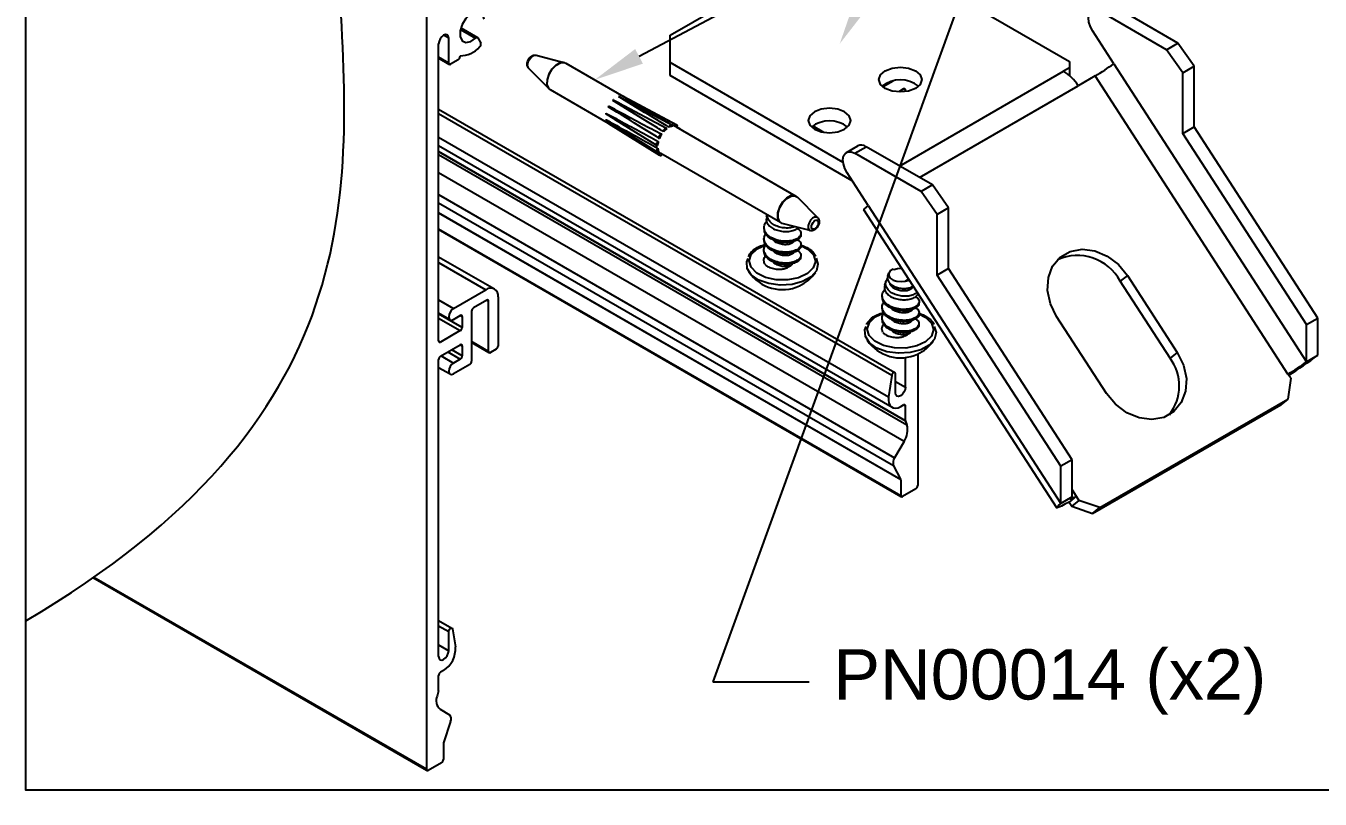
# Model space of a CAD drawing. Extents: x 0 to 10.3, y -9 to 0.
# Drawn here: x 0 to 4.842, y -8.974 to -6.08 of the extents above; entities that cross this region are included whole.
import ezdxf
from ezdxf import colors
from ezdxf.entities.mleader import LeaderData, LeaderLine
from ezdxf.math import Vec2, Vec3

# ---------------------------------------------------------------- set-up
doc = ezdxf.new("R2010")
doc.units = 0
doc.header["$LTSCALE"] = 0.5
doc.header["$MEASUREMENT"] = 0
for name, color, linetype in [('Brackets', 181, 'CONTINUOUS'), ('Dimension', 10, 'CONTINUOUS'), ('FAB DWG', 221, 'CONTINUOUS'), ('Hardware', 242, 'CONTINUOUS'), ('Housing', 150, 'CONTINUOUS')]:
    doc.layers.add(name, color=color, linetype=linetype)
doc.layers.add('Text-Unprinted', color=131, linetype='CONTINUOUS', plot=False)
doc.styles.get("Standard").update_dxf_attribs({"font": 'arial.ttf'})

msp = doc.modelspace()

# ---------------------------------------------------------------- linework, layer by layer
at = {"layer": 'Brackets', "transparency": 16777216}
for p, q in [((2.4099, -6.1158), (2.9845, -5.7842)), ((3.1612, -5.7842), (3.9047, -6.2133)), ((4.3103, -6.1454), (4.0623, -6.0023)), ((4.268, -6.1698), (4.02, -6.0267)), ((4.0702, -6.2219), (3.9916, -6.1004)), ((2.4099, -6.2178), (2.4099, -6.1158)), ((4.268, -6.1698), (4.3103, -6.1454)), ((4.3711, -6.2315), (4.3103, -6.1454)), ((4.3288, -6.2559), (4.268, -6.1698)), ((3.0575, -6.5916), (2.4099, -6.2178)), ((2.4099, -6.2667), (2.4099, -6.2178)), ((3.9047, -6.2378), (3.8827, -6.2505)), ((3.9047, -6.2133), (3.9047, -6.2378)), ((3.9047, -6.2378), (3.9047, -6.2666)), ((4.0702, -6.2219), (4.7914, -7.3371)), ((4.3288, -6.2559), (4.3711, -6.2315)), ((4.3711, -6.4583), (4.3711, -6.2315)), ((3.0916, -6.6601), (2.4099, -6.2667)), ((3.2686, -6.605), (3.8827, -6.2505)), ((4.0007, -6.268), (3.9371, -6.3048)), ((4.7219, -7.3832), (4.0007, -6.268)), ((4.3288, -6.4828), (4.3288, -6.2559)), ((3.3428, -6.6478), (3.9371, -6.3048)), ((4.3288, -6.4828), (4.3711, -6.4583)), ((4.7914, -7.1981), (4.3288, -6.4828)), ((4.8337, -7.1737), (4.3711, -6.4583)), ((3.0698, -6.5539), (3.1121, -6.5295)), ((3.101, -6.557), (3.1433, -6.5326)), ((3.3914, -6.6758), (3.1433, -6.5326)), ((3.3491, -6.7002), (3.101, -6.557)), ((3.1512, -6.7523), (3.0726, -6.6308)), ((3.3914, -6.6758), (3.3491, -6.7002)), ((3.4521, -6.7619), (3.3914, -6.6758)), ((3.4098, -6.7863), (3.3491, -6.7002)), ((3.8566, -7.8836), (3.1354, -6.7684)), ((3.1512, -6.7523), (3.8724, -7.8675)), ((3.4521, -6.7619), (3.4098, -6.7863)), ((3.4521, -6.9887), (3.4521, -6.7619)), ((3.4098, -7.0131), (3.4098, -6.7863)), ((3.4521, -6.9887), (3.4098, -7.0131)), ((3.8724, -7.7284), (3.4098, -7.0131)), ((3.9147, -7.704), (3.4521, -6.9887)), ((4.1215, -7.0143), (4.0944, -7.036)), ((4.1215, -7.0143), (4.3079, -7.3024)), ((4.2807, -7.3242), (4.0944, -7.036)), ((4.0427, -7.4555), (3.8564, -7.1674)), ((4.7914, -7.1981), (4.8337, -7.1737)), ((4.7914, -7.3371), (4.7914, -7.1981)), ((4.8337, -7.3127), (4.8337, -7.1737)), ((4.3079, -7.3024), (4.2807, -7.3242)), ((4.7914, -7.3371), (4.8337, -7.3127)), ((4.7321, -7.3989), (4.7218, -7.4768)), ((4.7321, -7.3989), (4.7219, -7.3832)), ((3.9909, -7.9046), (4.6946, -7.4985)), ((4.018, -7.8829), (4.7218, -7.4768)), ((4.7218, -7.4768), (4.6946, -7.4985)), ((3.9147, -7.704), (3.8724, -7.7284)), ((3.8724, -7.8675), (3.8724, -7.7284)), ((3.9147, -7.8431), (3.9147, -7.704)), ((3.9147, -7.8431), (3.8724, -7.8675)), ((3.9298, -7.8404), (3.9027, -7.8621)), ((3.9147, -7.817), (3.9298, -7.8404)), ((3.9298, -7.8404), (3.94, -7.8561)), ((3.9027, -7.8621), (3.9128, -7.8778)), ((3.94, -7.8561), (3.9128, -7.8778)), ((3.9128, -7.8778), (3.9909, -7.9046)), ((4.018, -7.8829), (3.94, -7.8561)), ((3.9909, -7.9046), (4.018, -7.8829))]:
    msp.add_line(p, q, dxfattribs=at)
at = {"layer": 'Brackets', "transparency": 16777216, "flags": 128}
for points in [[(3.9916, -6.1004), (3.9827, -6.0836), (3.9773, -6.0663), (3.9759, -6.05), (3.9785, -6.0363), (3.9849, -6.0264), (3.9947, -6.0213), (4.0067, -6.0214), (4.02, -6.0267)], [(3.3283, -6.3143), (3.3023, -6.3243), (3.2717, -6.3278), (3.2411, -6.3243), (3.2152, -6.3143), (3.1978, -6.2993), (3.1917, -6.2816), (3.1978, -6.2639), (3.2152, -6.249), (3.2411, -6.239), (3.2717, -6.2354), (3.3023, -6.239), (3.3283, -6.249), (3.3456, -6.2639), (3.3517, -6.2816), (3.3456, -6.2993), (3.3283, -6.3143)], [(3.0631, -6.4673), (3.0805, -6.4523), (3.0866, -6.4347), (3.0805, -6.417), (3.0631, -6.402), (3.0372, -6.392), (3.0066, -6.3885), (2.9759, -6.392), (2.95, -6.402), (2.9326, -6.417), (2.9266, -6.4347), (2.9326, -6.4523), (2.95, -6.4673), (2.9759, -6.4773), (3.0066, -6.4808), (3.0372, -6.4773), (3.0631, -6.4673)], [(3.0726, -6.6308), (3.0638, -6.614), (3.0584, -6.5967), (3.0569, -6.5804), (3.0595, -6.5667), (3.066, -6.5568), (3.0757, -6.5516), (3.0878, -6.5517), (3.101, -6.557)], [(3.1512, -6.7523), (3.1422, -6.7598), (3.1369, -6.7652), (3.1353, -6.7682), (3.1354, -6.7684)], [(3.8564, -7.1674), (3.8331, -7.12), (3.8225, -7.0703), (3.8254, -7.0223), (3.8415, -6.9798), (3.8696, -6.9463), (3.9073, -6.9245), (3.9517, -6.9162), (3.999, -6.922), (4.0456, -6.9416), (4.0876, -6.9732), (4.1215, -7.0143)], [(4.3079, -7.3024), (4.3311, -7.3498), (4.3417, -7.3995), (4.3389, -7.4475), (4.3228, -7.49), (4.2947, -7.5235), (4.257, -7.5453), (4.2126, -7.5536), (4.1652, -7.5477), (4.1187, -7.5282), (4.0767, -7.4966), (4.0427, -7.4555)], [(3.9298, -7.8404), (3.9221, -7.8447), (3.9157, -7.8481), (3.9109, -7.8503), (3.9079, -7.8513), (3.9068, -7.851), (3.9075, -7.8495), (3.9102, -7.8468), (3.9147, -7.8431)], [(3.9027, -7.8621), (3.8872, -7.8708), (3.8744, -7.8775), (3.8648, -7.8819), (3.8588, -7.8839), (3.8565, -7.8834), (3.8581, -7.8804), (3.8635, -7.875), (3.8724, -7.8675)]]:
    msp.add_lwpolyline(points, dxfattribs=at)
at = {"layer": 'Brackets', "transparency": 16777216}
for centre, radius, start, end in [((3.6693, -5.6936), 0.6632, 299.9811, 307.1902), ((3.2717, -6.3922), 0.1097, 51.7505, 128.0891), ((3.7948, -6.393), 0.1674, 31.817, 58.3266), ((3.0066, -6.5451), 0.1096, 51.7271, 128.2729), ((3.1251, -6.5571), 0.0305, 53.3912, 115.307), ((3.9345, -7.1205), 0.1808, 27.8416, 114.665), ((4.1425, -7.428), 0.1729, 321.6202, 36.9167), ((4.3905, -6.8088), 0.6632, 299.9811, 307.1902), ((4.0439, -6.2718), 1.3066, 301.3927, 307.1913)]:
    msp.add_arc(centre, radius, start, end, dxfattribs=at)
at = {"layer": 'Dimension', "transparency": 16777216}
msp.add_open_spline([(0, -8.3069), (1.2773, -7.5535), (1.1708, -5.9026), (1.0643, -4.2517), (2.0498, -3.6549)], degree=3, knots=[0.073588, 0.073588, 0.073588, 0.073588, 1, 1.908891, 1.908891, 1.908891, 1.908891], dxfattribs=at)
at = {"layer": 'Hardware', "transparency": 16777216}
for p, q in [((1.9086, -6.1901), (2.0132, -6.2174)), ((1.9567, -6.3153), (1.8807, -6.2384)), ((2.0197, -6.22), (2.2363, -6.3451)), ((1.9567, -6.3153), (1.9594, -6.3177)), ((2.195, -6.454), (1.9622, -6.3196)), ((2.219, -6.3683), (2.3964, -6.4632)), ((2.2191, -6.3443), (2.4171, -6.4503)), ((2.2374, -6.3448), (2.4354, -6.4508)), ((2.2044, -6.4313), (2.1696, -6.41)), ((2.3612, -6.5518), (2.1705, -6.4333)), ((2.3604, -6.5284), (2.2039, -6.4313)), ((2.3723, -6.5655), (2.1815, -6.4471)), ((2.4264, -6.4561), (2.418, -6.4511)), ((2.4327, -6.4584), (2.8811, -6.7172)), ((2.4365, -6.4592), (2.4465, -6.4645)), ((2.365, -6.5517), (2.3721, -6.5558)), ((2.8236, -6.8168), (2.3752, -6.558)), ((2.8866, -6.7215), (2.9626, -6.7984)), ((2.7713, -6.7956), (2.7738, -6.7881)), ((2.8236, -6.8168), (2.8267, -6.8182)), ((2.9347, -6.8467), (2.8301, -6.8194)), ((2.7619, -6.8405), (2.7619, -6.8354)), ((2.8998, -6.8569), (2.8997, -6.862)), ((2.7613, -6.9225), (2.7613, -6.9174)), ((2.7616, -6.8815), (2.7616, -6.8764)), ((2.8994, -6.8979), (2.8994, -6.903)), ((2.8991, -6.9389), (2.8991, -6.944)), ((3.2247, -7.0166), (3.2283, -7.0058)), ((3.2442, -6.9905), (3.2468, -6.9924)), ((3.2133, -7.0508), (3.2181, -7.0365)), ((3.2909, -7.0355), (3.3002, -7.0296)), ((3.2039, -7.0957), (3.2039, -7.0905)), ((3.3418, -7.1121), (3.3417, -7.1172)), ((3.2036, -7.1367), (3.2036, -7.1316)), ((3.3415, -7.1531), (3.3414, -7.1582)), ((3.2033, -7.1777), (3.2033, -7.1726)), ((3.3411, -7.1941), (3.3411, -7.1992))]:
    msp.add_line(p, q, dxfattribs=at)
at = {"layer": 'Hardware', "transparency": 16777216, "flags": 128}
for points in [[(1.8807, -6.2384), (1.88, -6.2376), (1.8772, -6.2308), (1.8774, -6.2217), (1.8805, -6.2117), (1.8861, -6.2022), (1.8934, -6.1948), (1.9012, -6.1905)], [(1.9012, -6.1905), (1.9083, -6.19), (1.9086, -6.1901)], [(1.9957, -6.2191), (1.9824, -6.2269), (1.9677, -6.242), (1.9563, -6.2612), (1.9499, -6.2816), (1.9495, -6.3), (1.9552, -6.3138), (1.9567, -6.3153)], [(1.9622, -6.3196), (1.9566, -6.3148), (1.9509, -6.301), (1.9513, -6.2825), (1.9577, -6.2621), (1.9692, -6.2428), (1.9839, -6.2276), (1.9998, -6.2189)], [(1.9998, -6.2189), (2.0143, -6.2179), (2.0197, -6.22)], [(2.3787, -6.486), (2.3766, -6.4858), (2.3742, -6.4868), (2.3718, -6.4889), (2.3698, -6.4917), (2.3686, -6.4948), (2.3682, -6.4978), (2.3687, -6.5003), (2.3701, -6.5018)], [(2.398, -6.4652), (2.3968, -6.4635), (2.3948, -6.4629), (2.3925, -6.4635), (2.3901, -6.4652), (2.3879, -6.4677), (2.3864, -6.4708), (2.3857, -6.4739), (2.3859, -6.4766)], [(2.4189, -6.4559), (2.4189, -6.4531), (2.418, -6.451), (2.4163, -6.45), (2.414, -6.4502), (2.4116, -6.4515), (2.4093, -6.4538), (2.4075, -6.4567), (2.4065, -6.4599)], [(2.436, -6.4603), (2.437, -6.4575), (2.4373, -6.4545), (2.4367, -6.4522), (2.4353, -6.4507), (2.4332, -6.4505), (2.4308, -6.4514), (2.4284, -6.4534), (2.4264, -6.4561)], [(2.3661, -6.5127), (2.3637, -6.5142), (2.3615, -6.5165), (2.3597, -6.5195), (2.3587, -6.5226), (2.3587, -6.5255), (2.3595, -6.5276), (2.3612, -6.5287), (2.3634, -6.5287)], [(2.3637, -6.5383), (2.3616, -6.5409), (2.3601, -6.544), (2.3595, -6.5471), (2.3598, -6.5497), (2.3609, -6.5515), (2.3628, -6.5522), (2.3651, -6.5517), (2.3675, -6.5501)], [(2.3721, -6.5558), (2.3709, -6.5589), (2.3706, -6.5619), (2.3712, -6.5642), (2.3726, -6.5657), (2.3747, -6.5659), (2.3771, -6.565), (2.3795, -6.563), (2.3809, -6.5613)], [(2.8811, -6.7172), (2.8757, -6.7151), (2.8612, -6.716), (2.8453, -6.7248), (2.8305, -6.7399), (2.819, -6.7592), (2.8126, -6.7796), (2.8123, -6.7982), (2.818, -6.8119), (2.8236, -6.8168)], [(2.8301, -6.8194), (2.8197, -6.8126), (2.814, -6.7989), (2.8143, -6.7805), (2.8207, -6.7601), (2.8321, -6.7409), (2.8469, -6.7258), (2.8627, -6.7171)], [(2.8627, -6.7171), (2.8771, -6.7162), (2.8866, -6.7215)], [(2.9508, -6.7963), (2.943, -6.8006), (2.9357, -6.808), (2.9301, -6.8175), (2.9269, -6.8275), (2.9267, -6.8366), (2.9296, -6.8434), (2.9347, -6.8467)], [(2.9548, -6.8081), (2.9595, -6.8078), (2.963, -6.81), (2.9648, -6.8145), (2.9647, -6.8204), (2.9626, -6.827), (2.959, -6.8332), (2.9542, -6.838), (2.9491, -6.8408), (2.9445, -6.8412), (2.9409, -6.8389), (2.9391, -6.8345), (2.9392, -6.8286), (2.9413, -6.822), (2.945, -6.8158), (2.9497, -6.8109), (2.9548, -6.8081)], [(2.9626, -6.7984), (2.9579, -6.7958), (2.9508, -6.7963)], [(2.8994, -6.9024), (2.9256, -6.9162), (2.9468, -6.9377), (2.9539, -6.962), (2.9461, -6.9862), (2.9243, -7.0073), (2.8911, -7.0229), (2.8505, -7.0309), (2.8074, -7.0305), (2.7671, -7.0216), (2.7344, -7.0055), (2.7131, -6.9839), (2.706, -6.9596), (2.7138, -6.9354), (2.7357, -6.9143), (2.7678, -6.8992)], [(2.9566, -6.9502), (2.9635, -6.9726), (2.9575, -6.9975), (2.9377, -7.0199), (2.9062, -7.0373), (2.8664, -7.0479), (2.8226, -7.0505), (2.7797, -7.0448), (2.7421, -7.0314), (2.7141, -7.0118), (2.6986, -6.9882), (2.6974, -6.963), (2.7022, -6.9506)], [(3.2442, -6.9905), (3.2337, -6.9976), (3.2282, -7.0063), (3.2283, -7.0156), (3.234, -7.0243), (3.2447, -7.0314), (3.2589, -7.0359), (3.275, -7.0373), (3.2909, -7.0355)], [(3.2468, -6.9924), (3.2612, -6.988), (3.2775, -6.9871)], [(3.303, -7.0277), (3.3002, -7.0296)], [(3.3414, -7.1576), (3.3676, -7.1713), (3.3888, -7.1929), (3.3959, -7.2172), (3.3881, -7.2414), (3.3663, -7.2625), (3.3331, -7.278), (3.2925, -7.2861), (3.2495, -7.2857), (3.2091, -7.2768), (3.1764, -7.2607), (3.1552, -7.2391), (3.148, -7.2148), (3.1558, -7.1906), (3.1777, -7.1695), (3.2098, -7.1543)], [(3.3986, -7.2054), (3.4056, -7.2278), (3.3996, -7.2527), (3.3797, -7.2751), (3.3482, -7.2925), (3.3084, -7.3031), (3.2646, -7.3056), (3.2217, -7.2999), (3.1842, -7.2866), (3.1561, -7.267), (3.1407, -7.2434), (3.1394, -7.2182), (3.1442, -7.2058)]]:
    msp.add_lwpolyline(points, dxfattribs=at)
at = {"layer": 'Hardware', "transparency": 16777216}
for centre, radius, start, end in [((2.0068, -6.2436), 0.0269, 68.6345, 114.3492), ((2.1814, -6.3825), 0.00257, 115.4847, 187.3088), ((2.1984, -6.3593), 0.00209, 91.2346, 175.19), ((2.2188, -6.3459), 0.00161, 80.7123, 159.6818), ((2.237, -6.3459), 0.00109, 70.5973, 139.9237), ((2.1712, -6.4089), 0.00194, 125.6949, 214.5785), ((2.1716, -6.4323), 0.00151, 142.577, 221.2989), ((2.1822, -6.4463), 0.00103, 164.7609, 230.4129), ((2.4609, -6.541), 0.0989, 146.1827, 156.6108), ((2.4455, -6.5279), 0.0786, 127.1341, 139.2905), ((2.424, -6.4934), 0.0379, 97.7995, 117.6246), ((2.4228, -6.4756), 0.0198, 60.1362, 79.4998), ((2.4447, -6.4678), 0.00362, 5.7628, 114.2549), ((2.4353, -6.533), 0.0721, 163.6949, 176.5785), ((2.3963, -6.5343), 0.0328, 186.9466, 208.7662), ((2.3849, -6.5412), 0.0194, 228.6367, 239.9806), ((2.8484, -6.9566), 0.0243, 289.8682, 343.0442), ((2.8303, -6.9165), 0.151, 214.0974, 295.0415), ((2.8303, -6.9165), 0.151, 295.0415, 325.0404), ((3.2723, -7.1717), 0.151, 214.0974, 295.0415), ((3.2904, -7.2118), 0.0243, 289.8682, 343.0442), ((3.2723, -7.1717), 0.151, 295.0415, 325.0404)]:
    msp.add_arc(centre, radius, start, end, dxfattribs=at)
for points, knots in [([(1.8808, -6.238), (1.8802, -6.2376), (1.878, -6.2359), (1.876, -6.2307), (1.8749, -6.2231), (1.8765, -6.2138), (1.8811, -6.2041), (1.8882, -6.1958), (1.8943, -6.1919), (1.8977, -6.1907), (1.8982, -6.1905)], [0, 0, 0, 0, 0.035858, 0.156915, 0.290808, 0.451769, 0.626486, 0.802198, 0.972484, 1, 1, 1, 1]), ([(1.8982, -6.1905), (1.9007, -6.1898), (1.9041, -6.1889), (1.9073, -6.19), (1.9081, -6.1903)], [0, 0, 0, 0, 0.7511789, 1, 1, 1, 1]), ([(2.3701, -6.5018), (2.3663, -6.4994), (2.3462, -6.487), (2.2824, -6.4473), (2.2225, -6.41), (2.1788, -6.3828)], [0, 0, 0, 0, 0.058989, 0.3150592, 1, 1, 1, 1]), ([(2.1803, -6.3802), (2.1808, -6.3804), (2.1846, -6.3824), (2.2016, -6.3914), (2.2672, -6.4264), (2.3296, -6.4597), (2.3787, -6.486)], [0, 0, 0, 0, 0.007458, 0.057409, 0.257212, 1, 1, 1, 1]), ([(2.3859, -6.4766), (2.3821, -6.4743), (2.3622, -6.4619), (2.2989, -6.4228), (2.2395, -6.386), (2.1963, -6.3592)], [0, 0, 0, 0, 0.058989, 0.315059, 1, 1, 1, 1]), ([(2.1983, -6.3572), (2.1988, -6.3575), (2.2027, -6.3596), (2.2096, -6.3633), (2.216, -6.3667), (2.2191, -6.3684)], [0, 0, 0, 0, 0.071718, 0.552036, 1, 1, 1, 1]), ([(2.4065, -6.4599), (2.4028, -6.4576), (2.3829, -6.4456), (2.3198, -6.4073), (2.2605, -6.3715), (2.2173, -6.3454)], [0, 0, 0, 0, 0.058989, 0.315059, 1, 1, 1, 1]), ([(2.4109, -6.447), (2.3961, -6.4383), (2.3379, -6.4043), (2.2797, -6.3704), (2.2362, -6.3452)], [0, 0, 0, 0, 0.25418, 1, 1, 1, 1]), ([(2.1701, -6.4073), (2.1705, -6.4076), (2.1743, -6.4096), (2.1911, -6.4185), (2.2559, -6.4534), (2.3176, -6.4866), (2.3661, -6.5127)], [0, 0, 0, 0, 0.007458, 0.057409, 0.257212, 1, 1, 1, 1]), ([(2.1704, -6.4314), (2.1709, -6.4317), (2.1746, -6.4337), (2.1911, -6.4429), (2.255, -6.4783), (2.3158, -6.5118), (2.3637, -6.5383)], [0, 0, 0, 0, 0.007458, 0.057409, 0.257212, 1, 1, 1, 1]), ([(2.1951, -6.4541), (2.2068, -6.4608), (2.2462, -6.4836), (2.2858, -6.5062), (2.3136, -6.5222)], [0, 0, 0, 0, 0.296479, 1, 1, 1, 1]), ([(2.8864, -6.8381), (2.8904, -6.841), (2.8991, -6.8473), (2.9011, -6.8602), (2.8934, -6.8724), (2.8758, -6.8821), (2.8515, -6.887), (2.8241, -6.8857), (2.7976, -6.8786), (2.7763, -6.8659), (2.7631, -6.8492), (2.761, -6.8314), (2.7647, -6.8181), (2.7712, -6.8128), (2.7717, -6.8123)], [0, 0, 0, 0, 0.074902, 0.164533, 0.257938, 0.348901, 0.439864, 0.533269, 0.622901, 0.715477, 0.808054, 0.897685, 0.99109, 1, 1, 1, 1]), ([(2.7718, -6.7958), (2.7708, -6.7995), (2.7686, -6.8078), (2.7736, -6.8205), (2.7847, -6.8329), (2.8015, -6.8426), (2.822, -6.8485), (2.8439, -6.8506), (2.8647, -6.8486), (2.881, -6.8428), (2.8883, -6.8378), (2.891, -6.8353)], [0, 0, 0, 0, 0.0755563, 0.1668719, 0.2603116, 0.3546164, 0.4487811, 0.5446607, 0.6417475, 0.7387545, 0.8167705, 0.8167705, 0.8167705, 0.8167705]), ([(2.8774, -6.8318), (2.8752, -6.8327), (2.8673, -6.8354), (2.8516, -6.8377), (2.8305, -6.8362), (2.8099, -6.8309), (2.7924, -6.8218), (2.78, -6.8095), (2.775, -6.7981), (2.7744, -6.7909), (2.7745, -6.7885)], [0.3486372, 0.3486372, 0.3486372, 0.3486372, 0.3856687, 0.4686911, 0.548343, 0.6283784, 0.7082623, 0.7846546, 0.8614615, 0.9017718, 0.9017718, 0.9017718, 0.9017718]), ([(2.9625, -6.7988), (2.963, -6.7992), (2.9653, -6.8011), (2.9674, -6.8063), (2.9684, -6.814), (2.9666, -6.8233), (2.9619, -6.833), (2.9546, -6.8415), (2.9464, -6.8464), (2.9392, -6.8479), (2.9359, -6.8467), (2.9349, -6.8464)], [0, 0, 0, 0, 0.0335528, 0.1353676, 0.2485657, 0.3845644, 0.5315355, 0.6793768, 0.8370415, 0.9536269, 1, 1, 1, 1]), ([(2.8868, -6.8798), (2.8905, -6.8825), (2.8989, -6.8886), (2.9007, -6.9012), (2.8931, -6.9134), (2.8755, -6.9231), (2.8512, -6.928), (2.8238, -6.9267), (2.7974, -6.9197), (2.7759, -6.9069), (2.7631, -6.8903), (2.7597, -6.8732), (2.7655, -6.8629), (2.7682, -6.8583)], [0, 0, 0, 0, 0.07195, 0.164647, 0.261247, 0.355322, 0.449397, 0.545997, 0.638694, 0.734438, 0.830181, 0.922878, 1, 1, 1, 1]), ([(2.8988, -6.8621), (2.8991, -6.863), (2.9006, -6.8684), (2.8928, -6.8775), (2.8759, -6.8872), (2.8514, -6.8921), (2.8241, -6.8908), (2.7976, -6.8838), (2.7764, -6.871), (2.7634, -6.8556), (2.763, -6.845), (2.7628, -6.8404)], [0, 0, 0, 0, 0.027406, 0.154808, 0.278879, 0.40295, 0.530352, 0.652607, 0.778879, 0.905151, 1, 1, 1, 1]), ([(2.7025, -6.943), (2.7068, -6.9365), (2.7161, -6.9222), (2.7389, -6.9067), (2.7587, -6.9004), (2.7668, -6.8978)], [0, 0, 0, 0, 0.328652, 0.7244601, 1, 1, 1, 1]), ([(2.8741, -6.9633), (2.8665, -6.9653), (2.8512, -6.9692), (2.8234, -6.9676), (2.7971, -6.9607), (2.7756, -6.9479), (2.7628, -6.9313), (2.7594, -6.9145), (2.765, -6.9045), (2.7675, -6.9001)], [0, 0, 0, 0, 0.146914, 0.297772, 0.442535, 0.592055, 0.741575, 0.886338, 1, 1, 1, 1]), ([(2.8741, -6.9684), (2.8665, -6.9704), (2.8512, -6.9744), (2.8234, -6.9727), (2.797, -6.9658), (2.7758, -6.953), (2.7628, -6.9376), (2.7623, -6.927), (2.7621, -6.9224)], [0, 0, 0, 0, 0.172053, 0.348726, 0.51826, 0.693365, 0.86847, 1, 1, 1, 1]), ([(2.8985, -6.9031), (2.8988, -6.904), (2.9003, -6.9094), (2.8925, -6.9185), (2.8756, -6.9282), (2.8511, -6.9331), (2.8238, -6.9318), (2.7972, -6.9248), (2.7761, -6.912), (2.7631, -6.8966), (2.7627, -6.886), (2.7624, -6.8814)], [0, 0, 0, 0, 0.0274056, 0.1548076, 0.278879, 0.4029503, 0.5303524, 0.652607, 0.778879, 0.905151, 1, 1, 1, 1]), ([(2.857, -6.9385), (2.8524, -6.9393), (2.8431, -6.9411), (2.8261, -6.939), (2.8105, -6.9338), (2.8001, -6.9278), (2.7972, -6.9236), (2.7968, -6.923)], [0, 0, 0, 0, 0.2388079, 0.4843166, 0.7194784, 0.9627104, 1, 1, 1, 1]), ([(2.8719, -6.8849), (2.8721, -6.8854), (2.873, -6.8883), (2.8683, -6.893), (2.858, -6.8979), (2.8432, -6.8999), (2.8265, -6.8981), (2.8108, -6.8928), (2.8004, -6.8868), (2.7975, -6.8826), (2.7971, -6.882)], [0, 0, 0, 0, 0.034297, 0.194026, 0.349396, 0.504765, 0.664494, 0.817491, 0.975739, 1, 1, 1, 1]), ([(2.8865, -6.9208), (2.8902, -6.9235), (2.8986, -6.9296), (2.9003, -6.9422), (2.8931, -6.9546), (2.8804, -6.9604), (2.8741, -6.9633)], [0, 0, 0, 0, 0.202491, 0.463374, 0.735241, 1, 1, 1, 1]), ([(2.9017, -6.9011), (2.911, -6.9049), (2.9218, -6.9093), (2.9305, -6.9153), (2.9318, -6.9162)], [0, 0, 0, 0, 0.851871, 1, 1, 1, 1]), ([(2.9318, -6.9162), (2.9365, -6.9196), (2.947, -6.9273), (2.9524, -6.9372), (2.9554, -6.9427)], [0, 0, 0, 0, 0.449813, 1, 1, 1, 1]), ([(2.7642, -6.9724), (2.7622, -6.9663), (2.7587, -6.9555), (2.7648, -6.945), (2.7676, -6.9403)], [0, 0, 0, 0, 0.553528, 1, 1, 1, 1]), ([(2.7642, -6.9724), (2.7674, -6.9752), (2.7745, -6.9815), (2.7913, -6.9882), (2.8102, -6.9916), (2.8284, -6.9911), (2.8436, -6.9875), (2.8525, -6.9829), (2.8561, -6.9799), (2.8567, -6.9795)], [0, 0, 0, 0, 0.158632, 0.348332, 0.535917, 0.682494, 0.829173, 0.972991, 1, 1, 1, 1]), ([(2.8567, -6.9795), (2.8521, -6.9803), (2.8428, -6.9821), (2.8258, -6.98), (2.8102, -6.9748), (2.7998, -6.9688), (2.7969, -6.9646), (2.7965, -6.964)], [0, 0, 0, 0, 0.238808, 0.484317, 0.719478, 0.96271, 1, 1, 1, 1]), ([(2.8716, -6.9259), (2.8718, -6.9264), (2.8727, -6.9293), (2.8682, -6.9342), (2.8607, -6.937), (2.857, -6.9385)], [0, 0, 0, 0, 0.098161, 0.555319, 1, 1, 1, 1]), ([(2.8982, -6.9441), (2.8985, -6.945), (2.8999, -6.9504), (2.8925, -6.9598), (2.8802, -6.9656), (2.8741, -6.9684)], [0, 0, 0, 0, 0.098271, 0.555107, 1, 1, 1, 1]), ([(3.2248, -7.0166), (3.2247, -7.0167), (3.2226, -7.0205), (3.2233, -7.0285), (3.2277, -7.0397), (3.238, -7.0499), (3.2524, -7.0576), (3.2696, -7.0622), (3.2876, -7.0637), (3.3044, -7.0617), (3.3148, -7.0576), (3.3192, -7.0548), (3.3202, -7.0542)], [0, 0, 0, 0, 0.0027903, 0.0935483, 0.1838581, 0.2776273, 0.3717539, 0.4655286, 0.562252, 0.6597436, 0.7569751, 0.7856764, 0.7856764, 0.7856764, 0.7856764]), ([(3.3284, -7.0933), (3.3324, -7.0962), (3.3411, -7.1025), (3.3431, -7.1154), (3.3354, -7.1276), (3.3178, -7.1373), (3.2935, -7.1422), (3.2662, -7.1408), (3.2396, -7.1338), (3.2183, -7.1211), (3.2051, -7.1044), (3.203, -7.0866), (3.2067, -7.0732), (3.2132, -7.068), (3.2138, -7.0675)], [0, 0, 0, 0, 0.074902, 0.164533, 0.257938, 0.348901, 0.439864, 0.533269, 0.622901, 0.715477, 0.808054, 0.897685, 0.99109, 1, 1, 1, 1]), ([(3.2138, -7.0509), (3.2128, -7.0547), (3.2106, -7.0629), (3.2156, -7.0757), (3.2267, -7.0881), (3.2436, -7.0978), (3.264, -7.1037), (3.2859, -7.1058), (3.3067, -7.1038), (3.3242, -7.0976), (3.3341, -7.0902), (3.3379, -7.0849), (3.3388, -7.083)], [0, 0, 0, 0, 0.0755563, 0.1668719, 0.2603116, 0.3546164, 0.4487811, 0.5446607, 0.6417475, 0.7387545, 0.8370804, 0.8912156, 0.8912156, 0.8912156, 0.8912156]), ([(3.3345, -7.0764), (3.3328, -7.0788), (3.327, -7.0839), (3.313, -7.09), (3.2936, -7.0929), (3.2725, -7.0914), (3.2519, -7.0861), (3.2344, -7.077), (3.222, -7.0647), (3.216, -7.0512), (3.2163, -7.0378), (3.2216, -7.0299), (3.224, -7.0263)], [0.2353176, 0.2353176, 0.2353176, 0.2353176, 0.3023988, 0.3856687, 0.4686911, 0.548343, 0.6283784, 0.7082623, 0.7846546, 0.8614615, 0.9381233, 1, 1, 1, 1]), ([(3.3146, -7.0581), (3.3147, -7.0586), (3.3156, -7.0615), (3.3109, -7.0662), (3.3007, -7.0711), (3.2858, -7.0731), (3.2692, -7.0712), (3.253, -7.0661), (3.2404, -7.0572), (3.2334, -7.0491), (3.2329, -7.0444), (3.2329, -7.0437)], [0, 0, 0, 0, 0.029496, 0.166865, 0.300484, 0.434104, 0.571472, 0.703052, 0.839146, 0.975241, 1, 1, 1, 1]), ([(3.3066, -7.0332), (3.306, -7.0333), (3.3013, -7.0346), (3.2957, -7.035), (3.2909, -7.0355)], [0.7696316, 0.7696316, 0.7696316, 0.7696316, 0.7986289, 1, 1, 1, 1]), ([(3.3288, -7.135), (3.3325, -7.1376), (3.341, -7.1438), (3.3427, -7.1564), (3.3351, -7.1686), (3.3175, -7.1783), (3.2932, -7.1832), (3.2658, -7.1819), (3.2394, -7.1748), (3.2179, -7.1621), (3.2051, -7.1455), (3.2017, -7.1284), (3.2075, -7.1181), (3.2102, -7.1135)], [0, 0, 0, 0, 0.07195, 0.164647, 0.261247, 0.355322, 0.449397, 0.545997, 0.638694, 0.734438, 0.830181, 0.922878, 1, 1, 1, 1]), ([(3.3408, -7.1173), (3.3411, -7.1182), (3.3426, -7.1235), (3.3348, -7.1327), (3.318, -7.1424), (3.2934, -7.1473), (3.2661, -7.146), (3.2396, -7.139), (3.2184, -7.1262), (3.2055, -7.1108), (3.205, -7.1002), (3.2048, -7.0956)], [0, 0, 0, 0, 0.027406, 0.154808, 0.278879, 0.40295, 0.530352, 0.652607, 0.778879, 0.905151, 1, 1, 1, 1]), ([(3.1446, -7.1981), (3.1488, -7.1917), (3.1581, -7.1774), (3.1809, -7.1619), (3.2007, -7.1556), (3.2088, -7.153)], [0, 0, 0, 0, 0.328652, 0.7244601, 1, 1, 1, 1]), ([(3.3161, -7.2185), (3.3085, -7.2205), (3.2932, -7.2244), (3.2655, -7.2228), (3.2391, -7.2159), (3.2176, -7.2031), (3.2048, -7.1865), (3.2014, -7.1697), (3.2071, -7.1597), (3.2095, -7.1553)], [0, 0, 0, 0, 0.146914, 0.297772, 0.442535, 0.592055, 0.741575, 0.886338, 1, 1, 1, 1]), ([(3.3405, -7.1583), (3.3408, -7.1592), (3.3423, -7.1645), (3.3345, -7.1737), (3.3177, -7.1834), (3.2931, -7.1883), (3.2658, -7.187), (3.2393, -7.18), (3.2181, -7.1672), (3.2051, -7.1518), (3.2047, -7.1412), (3.2045, -7.1366)], [0, 0, 0, 0, 0.0274056, 0.1548076, 0.278879, 0.4029503, 0.5303524, 0.652607, 0.778879, 0.905151, 1, 1, 1, 1]), ([(3.314, -7.1401), (3.3141, -7.1406), (3.315, -7.1435), (3.3103, -7.1482), (3.3001, -7.1531), (3.2852, -7.1551), (3.2685, -7.1533), (3.2528, -7.148), (3.2424, -7.142), (3.2395, -7.1377), (3.2391, -7.1372)], [0, 0, 0, 0, 0.034297, 0.194026, 0.349396, 0.504765, 0.664494, 0.817491, 0.975739, 1, 1, 1, 1]), ([(3.3437, -7.1562), (3.353, -7.16), (3.3638, -7.1645), (3.3725, -7.1705), (3.3738, -7.1713)], [0, 0, 0, 0, 0.851871, 1, 1, 1, 1]), ([(3.2062, -7.2276), (3.2042, -7.2215), (3.2007, -7.2107), (3.2068, -7.2002), (3.2096, -7.1955)], [0, 0, 0, 0, 0.553528, 1, 1, 1, 1]), ([(3.3161, -7.2236), (3.3085, -7.2256), (3.2932, -7.2296), (3.2654, -7.2279), (3.239, -7.221), (3.2178, -7.2082), (3.2048, -7.1928), (3.2044, -7.1822), (3.2041, -7.1776)], [0, 0, 0, 0, 0.172053, 0.348726, 0.51826, 0.693365, 0.86847, 1, 1, 1, 1]), ([(3.299, -7.1937), (3.2944, -7.1945), (3.2851, -7.1963), (3.2681, -7.1942), (3.2525, -7.189), (3.2421, -7.183), (3.2392, -7.1787), (3.2388, -7.1782)], [0, 0, 0, 0, 0.2388079, 0.4843166, 0.7194784, 0.9627104, 1, 1, 1, 1]), ([(3.3136, -7.1811), (3.3138, -7.1816), (3.3147, -7.1845), (3.3102, -7.1893), (3.3027, -7.1922), (3.299, -7.1937)], [0, 0, 0, 0, 0.098161, 0.555319, 1, 1, 1, 1]), ([(3.3285, -7.176), (3.3322, -7.1787), (3.3407, -7.1848), (3.3423, -7.1973), (3.3351, -7.2098), (3.3224, -7.2156), (3.3161, -7.2185)], [0, 0, 0, 0, 0.202491, 0.463374, 0.735241, 1, 1, 1, 1]), ([(3.3402, -7.1993), (3.3405, -7.2002), (3.3419, -7.2055), (3.3345, -7.215), (3.3222, -7.2208), (3.3161, -7.2236)], [0, 0, 0, 0, 0.098271, 0.555107, 1, 1, 1, 1]), ([(3.3738, -7.1713), (3.3785, -7.1748), (3.389, -7.1825), (3.3944, -7.1924), (3.3975, -7.1979)], [0, 0, 0, 0, 0.449813, 1, 1, 1, 1]), ([(3.2062, -7.2276), (3.2094, -7.2304), (3.2165, -7.2367), (3.2333, -7.2434), (3.2522, -7.2468), (3.2704, -7.2463), (3.2856, -7.2427), (3.2945, -7.2381), (3.2981, -7.2351), (3.2987, -7.2347)], [0, 0, 0, 0, 0.158632, 0.348332, 0.535917, 0.682494, 0.829173, 0.972991, 1, 1, 1, 1]), ([(3.2987, -7.2347), (3.2941, -7.2355), (3.2848, -7.2373), (3.2678, -7.2352), (3.2522, -7.23), (3.2418, -7.224), (3.2389, -7.2198), (3.2385, -7.2192)], [0, 0, 0, 0, 0.238808, 0.484317, 0.719478, 0.96271, 1, 1, 1, 1])]:
    msp.add_open_spline(points, degree=3, knots=knots, dxfattribs=at)
msp.add_open_spline([(3.3035, -7.0284), (3.3024, -7.0288), (3.3013, -7.0292), (3.3002, -7.0296)], degree=3, dxfattribs=at)
at = {"layer": 'Housing', "linetype": 'Continuous', "lineweight": 25, "transparency": 16777216}
for p, q in [((1.4983, -5.7757), (1.4983, -8.8622)), ((1.626, -6.0935), (1.6826, -6.1262)), ((1.6274, -6.0882), (1.6897, -6.1242)), ((1.5443, -7.2594), (1.5443, -6.1476)), ((1.5818, -6.1259), (1.563, -6.1151)), ((1.5818, -6.2198), (1.5818, -6.1259)), ((1.6911, -6.1257), (1.7016, -6.1457)), ((1.6243, -6.1922), (1.6243, -6.1953)), ((1.5818, -6.2198), (1.5443, -6.1981)), ((1.5839, -6.2244), (1.5443, -6.2015)), ((1.6172, -6.2076), (1.5889, -6.2239)), ((3.2099, -6.306), (3.2448, -6.2858)), ((3.2065, -6.304), (3.2099, -6.306)), ((3.2837, -6.3164), (3.2654, -6.3271)), ((3.2908, -6.3205), (3.2837, -6.3164)), ((3.2908, -6.3256), (3.2908, -6.3205)), ((3.3368, -6.3039), (3.3368, -6.3069)), ((1.5443, -6.3918), (3.2512, -7.3772)), ((3.2392, -7.3884), (1.5443, -6.41)), ((2.9772, -6.4774), (2.9415, -6.4569)), ((2.9442, -6.455), (2.9845, -6.4783)), ((3.0685, -6.4547), (3.0685, -6.4626)), ((1.5443, -6.4968), (3.2279, -7.4688)), ((3.2407, -7.5082), (1.5443, -6.5289)), ((1.5443, -6.5493), (3.2908, -7.5576)), ((3.2912, -7.5601), (1.5443, -6.5516)), ((1.5443, -6.5619), (3.2964, -7.5734)), ((3.2857, -7.6353), (1.5443, -6.63)), ((1.5443, -6.7115), (3.2504, -7.6964)), ((3.2461, -7.7265), (1.5443, -6.744)), ((1.5443, -6.7788), (3.2725, -7.7765)), ((3.2731, -7.7796), (1.5443, -6.7815)), ((1.5443, -6.8396), (3.2731, -7.8376)), ((3.2752, -7.8422), (1.5443, -6.8429)), ((1.5443, -6.9444), (1.7531, -7.0649)), ((1.5443, -6.9663), (1.7206, -7.0681)), ((1.5995, -7.138), (1.7206, -7.0681)), ((1.5443, -7.1062), (1.5995, -7.138)), ((1.7241, -7.1069), (1.6746, -7.1355)), ((1.7241, -7.1069), (1.7312, -7.111)), ((1.7312, -7.2988), (1.7312, -7.111)), ((1.7666, -7.0947), (1.7666, -7.2784)), ((1.587, -7.1801), (1.5443, -7.1554)), ((1.6322, -7.2086), (1.5443, -7.1578)), ((1.5995, -7.1789), (1.6251, -7.1641)), ((1.6251, -7.1641), (1.6322, -7.1682)), ((1.6676, -7.1477), (1.6676, -7.3356)), ((1.5443, -7.1742), (1.6251, -7.2209)), ((1.6322, -7.1682), (1.6322, -7.2086)), ((1.5513, -7.2635), (1.5443, -7.2594)), ((1.6251, -7.2209), (1.5513, -7.2635)), ((1.7312, -7.2988), (1.6676, -7.2621)), ((1.5513, -7.3165), (1.6251, -7.2739)), ((1.5788, -7.3007), (1.6251, -7.3274)), ((1.6322, -7.3151), (1.593, -7.2925)), ((1.6251, -7.2739), (1.6322, -7.278)), ((1.6322, -7.278), (1.6322, -7.3151)), ((1.7333, -7.3034), (1.6676, -7.2655)), ((1.7595, -7.2907), (1.7383, -7.3029)), ((3.3368, -7.3083), (3.3368, -7.8009)), ((1.5443, -8.4406), (1.5443, -7.3288)), ((1.587, -7.3842), (1.5443, -7.3596)), ((1.5532, -7.3155), (1.5995, -7.3422)), ((1.6251, -7.3274), (1.5995, -7.3422)), ((1.6605, -7.3478), (1.5995, -7.383)), ((3.2908, -7.4323), (3.2908, -7.3216)), ((3.2392, -7.3884), (3.2279, -7.4688)), ((3.2533, -7.454), (3.2533, -7.3818)), ((3.2533, -7.4106), (3.2908, -7.4323)), ((3.2732, -7.505), (3.2837, -7.4989)), ((3.2908, -7.503), (3.2837, -7.4989)), ((3.2908, -7.5576), (3.2908, -7.503)), ((3.2912, -7.5601), (3.2964, -7.5734)), ((3.2857, -7.6353), (3.2504, -7.6964)), ((3.2461, -7.7265), (3.2725, -7.7765)), ((3.2731, -7.7796), (3.2731, -7.8376)), ((3.3297, -7.8131), (3.2802, -7.8417)), ((1.5004, -8.8668), (0.2515, -8.1459)), ((1.4983, -8.8622), (0.2542, -8.144)), ((1.5443, -8.3053), (1.5939, -8.3339)), ((1.5443, -8.325), (1.5818, -8.3467)), ((1.5818, -8.4189), (1.5818, -8.3467)), ((1.5959, -8.3371), (1.6071, -8.4045)), ((1.5443, -8.3972), (1.5818, -8.4189)), ((1.5443, -8.5658), (1.5443, -8.5112)), ((1.5619, -8.4929), (1.5513, -8.499)), ((1.5438, -8.5689), (1.5387, -8.5881)), ((1.5494, -8.6376), (1.5847, -8.658)), ((1.5889, -8.6832), (1.5626, -8.7636)), ((1.5619, -8.7674), (1.5619, -8.8255)), ((1.5549, -8.8377), (1.5054, -8.8663))]:
    msp.add_line(p, q, dxfattribs=at)
at = {"layer": 'Housing', "linetype": 'Continuous', "lineweight": 25, "transparency": 16777216, "flags": 128}
for points in [[(1.7144, -6.0555), (1.7097, -6.0374), (1.6982, -6.0272), (1.6818, -6.0266), (1.6632, -6.0357), (1.6457, -6.053), (1.6321, -6.0755), (1.6248, -6.0995), (1.625, -6.1208), (1.6326, -6.136), (1.6464, -6.1424), (1.6641, -6.1389), (1.6826, -6.1262)], [(1.5818, -6.1259), (1.5804, -6.1184), (1.5763, -6.1138), (1.5702, -6.1126), (1.563, -6.1151), (1.5559, -6.1209), (1.5498, -6.1291), (1.5457, -6.1385), (1.5443, -6.1476)], [(1.6826, -6.1262), (1.6838, -6.1252), (1.6851, -6.1244), (1.6864, -6.1239), (1.6876, -6.1237), (1.6887, -6.1238), (1.6896, -6.1241), (1.6905, -6.1248), (1.6911, -6.1257)], [(1.5995, -7.138), (1.5927, -7.1435), (1.587, -7.1512), (1.5832, -7.1601), (1.5818, -7.1687), (1.5832, -7.1757), (1.587, -7.1801), (1.5927, -7.1812), (1.5995, -7.1789)], [(1.5995, -7.3422), (1.5927, -7.3476), (1.587, -7.3554), (1.5832, -7.3642), (1.5818, -7.3728), (1.5832, -7.3798), (1.587, -7.3842), (1.5927, -7.3854), (1.5995, -7.383)], [(3.2533, -7.3818), (3.2528, -7.3791), (3.2514, -7.3773), (3.2493, -7.3767), (3.2468, -7.3774), (3.2442, -7.3792), (3.2419, -7.3819), (3.2401, -7.3851), (3.2392, -7.3884)], [(3.2908, -7.4323), (3.2894, -7.4414), (3.2853, -7.4508), (3.2792, -7.459), (3.272, -7.4648), (3.2648, -7.4673), (3.2588, -7.4661), (3.2547, -7.4615), (3.2533, -7.454)], [(3.2279, -7.4688), (3.2273, -7.4807), (3.2288, -7.4913), (3.2324, -7.4999), (3.238, -7.5063), (3.2452, -7.5102), (3.2538, -7.5112), (3.2633, -7.5095), (3.2732, -7.505)], [(1.5818, -8.3467), (1.5823, -8.3434), (1.5837, -8.3401), (1.5858, -8.3371), (1.5883, -8.3348), (1.5909, -8.3336), (1.5932, -8.3336), (1.5949, -8.3348), (1.5959, -8.3371)], [(1.5443, -8.4406), (1.5457, -8.448), (1.5498, -8.4527), (1.5559, -8.4539), (1.563, -8.4514), (1.5702, -8.4456), (1.5763, -8.4374), (1.5804, -8.428), (1.5818, -8.4189)]]:
    msp.add_lwpolyline(points, dxfattribs=at)
at = {"layer": 'Housing', "linetype": 'Continuous', "lineweight": 25, "transparency": 16777216}
for centre, radius, start, end in [((1.689, -6.1492), 0.0131, 310.9827, 15.7483), ((1.6089, -6.1946), 0.0154, 302.6055, 357.3945), ((1.6265, -6.0992), 0.093, 268.6259, 319.8651), ((1.5861, -6.2205), 0.00437, 170.786, 309.2033), ((3.2072, -6.3026), 0.00437, 262.9388, 309.2033), ((3.2865, -6.3198), 0.00437, 350.786, 129.2033), ((1.7385, -7.0901), 0.0284, 350.786, 129.2033), ((1.7269, -7.1103), 0.00437, 350.786, 129.2033), ((1.6279, -7.1675), 0.00437, 350.786, 129.2033), ((1.6829, -7.1484), 0.0154, 122.6055, 177.3945), ((1.6169, -7.2079), 0.0154, 302.6055, 357.3945), ((1.5486, -7.2601), 0.00437, 170.786, 309.2033), ((1.6279, -7.2773), 0.00437, 350.786, 129.2033), ((1.7355, -7.2995), 0.00437, 170.786, 309.2033), ((1.7512, -7.2777), 0.0154, 302.6055, 357.3945), ((1.5596, -7.3295), 0.0154, 122.6055, 177.3945), ((1.6169, -7.3144), 0.0154, 302.6055, 357.3945), ((1.6522, -7.3349), 0.0154, 302.6055, 357.3945), ((3.2865, -7.5023), 0.00437, 350.786, 129.2033), ((3.2213, -7.5923), 0.0774, 326.2754, 14.1136), ((3.2979, -7.5577), 0.00711, 179.0429, 199.9698), ((3.2781, -7.7156), 0.0338, 145.2486, 198.7756), ((3.2665, -7.7794), 0.0066, 358.4318, 25.9359), ((3.2775, -7.8383), 0.00437, 170.786, 309.2033), ((3.3214, -7.8002), 0.0154, 302.6055, 357.3945), ((1.5109, -8.411), 0.0965, 301.8981, 3.8855), ((1.5596, -8.5119), 0.0154, 122.6055, 177.3945), ((1.5324, -8.5657), 0.0119, 344.5964, 359.4278), ((1.578, -8.6055), 0.043, 156.0699, 228.2977), ((1.5702, -8.6734), 0.0211, 332.267, 46.7457), ((1.5744, -8.7676), 0.0125, 161.2194, 179.1697), ((1.5466, -8.8248), 0.0154, 302.6055, 357.3945), ((1.5026, -8.8629), 0.00437, 170.786, 309.2033)]:
    msp.add_arc(centre, radius, start, end, dxfattribs=at)
at = {"layer": 'Text-Unprinted', "transparency": 16777216}
msp.add_lwpolyline([(0, 0), (10.3248, 0), (10.3248, -8.9406), (0, -8.9406)], close=True, dxfattribs=at)

# ---------------------------------------------------------------- leaders
at = {"layer": 'FAB DWG', "transparency": 16777216}
ml = msp.add_multileader_mtext('Standard', dxfattribs=at)
ml.set_content('BK01091 (x1)\\PHW00289 (x2)', color=256)
ml.set_leader_properties()
ml.build(insert=Vec2(0, 0))
ml.multileader.update_dxf_attribs({"text_right_attachment_type": 2, "dogleg_length": 0.36, "arrow_head_size": 0.188})
ctx = ml.context
ctx.base_point, ctx.char_height, ctx.arrow_head_size, ctx.landing_gap_size, ctx.plane_origin = Vec3(4.3845, -4.3408), 0.188, 0.188, 0.09, Vec3(7.0566, -5.2619)
ctx.right_attachment = 2
notes = []
notes.append((ctx, [(1, (1, 1, 0), (4.0245, -4.3408), (1, 0), 0.36, [(0, [(3.0449, -6.1474)], 0, [])])]))
ctx.mtext.insert, ctx.mtext.flow_direction = Vec3(4.4745, -4.2192), 5
ml = msp.add_multileader_mtext('Standard', dxfattribs=at)
ml.set_content('BK01090 (x1)\\PHW00289 (x2)', color=256)
ml.set_leader_properties()
ml.build(insert=Vec2(0, 0))
ml.multileader.update_dxf_attribs({"text_right_attachment_type": 2, "dogleg_length": 0.36, "arrow_head_size": 0.188})
ctx = ml.context
ctx.base_point, ctx.char_height, ctx.arrow_head_size, ctx.landing_gap_size, ctx.plane_origin = Vec3(4.5111, -5.269), 0.188, 0.188, 0.09, Vec3(3.8795, -5.2619)
ctx.right_attachment, ctx.text_align_type = 2, 2
notes.append((ctx, [(1, (1, 1, 0), (6.7137, -5.4289), (-1, 0), 0.36, [(0, [(7.046, -6.4194)], 0, [])])]))
ctx.mtext.insert, ctx.mtext.width, ctx.mtext.alignment, ctx.mtext.flow_direction = Vec3(6.2637, -5.1474), 2.308827, 3, 5
ml = msp.add_multileader_mtext('Standard', dxfattribs=at)
ml.set_content('PN00014 (x2)', color=256)
ml.set_leader_properties()
ml.build(insert=Vec2(0, 0))
ml.multileader.update_dxf_attribs({"text_right_attachment_type": 2, "dogleg_length": 0.36, "arrow_head_size": 0.188})
ctx = ml.context
ctx.base_point, ctx.char_height, ctx.arrow_head_size, ctx.landing_gap_size, ctx.plane_origin = Vec3(2.9305, -8.5349), 0.188, 0.188, 0.09, Vec3(3.5921, -5.8857)
ctx.right_attachment = 2
notes.append((ctx, [(0, (1, 1, 0), (2.5705, -8.5349), (1, 0), 0.36, [(1, [(2.128, -6.2826), (3.6869, -5.4546)], 0, [])])]))
ctx.mtext.insert, ctx.mtext.flow_direction = Vec3(3.0205, -8.4132), 5
for ctx, leaders in notes:
    for number, flags, end, landing, length, lines in leaders:
        leader = LeaderData()
        leader.index, (leader.has_last_leader_line, leader.has_dogleg_vector, leader.attachment_direction) = number, flags
        leader.last_leader_point, leader.dogleg_vector, leader.dogleg_length = Vec3(end), Vec3(landing), length
        for number, points, colour, breaks in lines:
            line = LeaderLine()
            line.index, line.vertices, line.color, line.breaks = number, Vec3.list(points), colors.encode_raw_color(colour), breaks
            leader.lines.append(line)
        ctx.leaders.append(leader)

doc.saveas('drawing.dxf')
